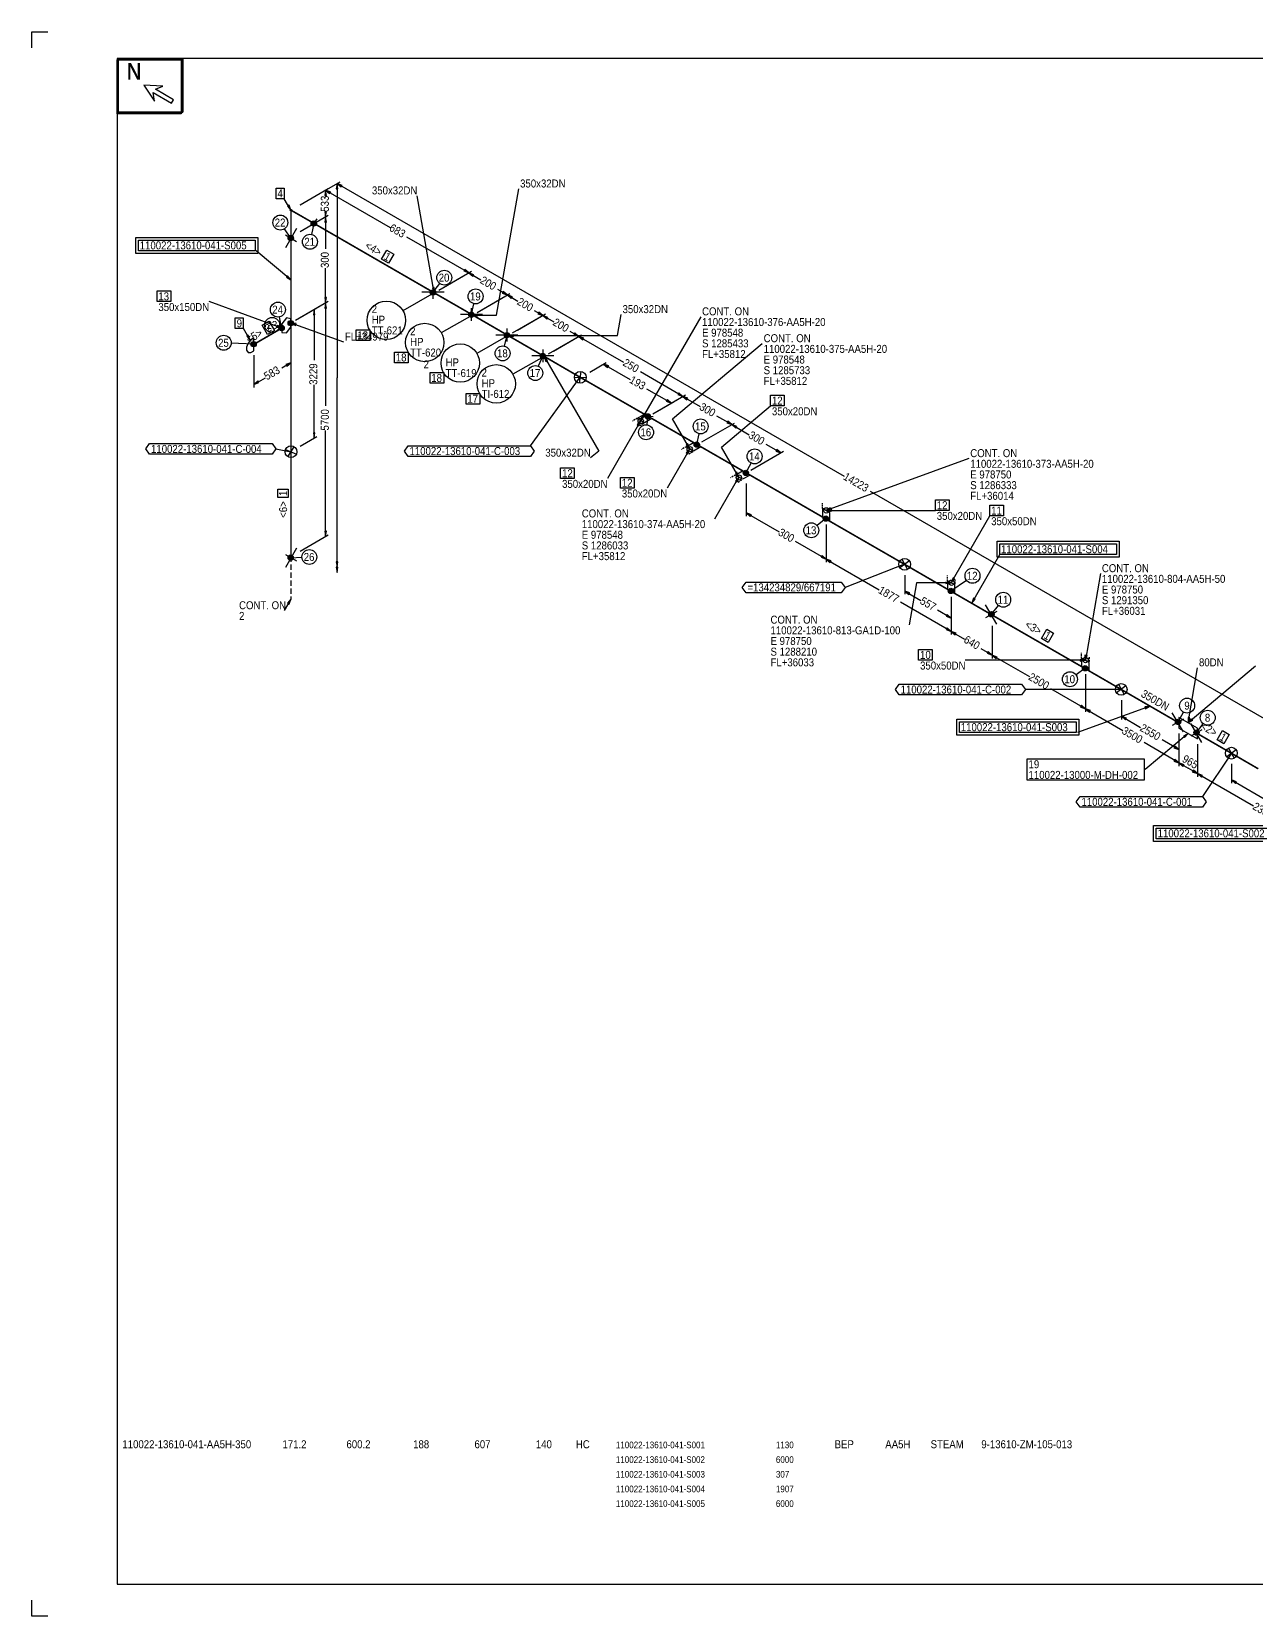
# Model space of a CAD drawing. Extents: x 0 to 841, y 0 to 594.
# Drawn here: x 0 to 459, y 0 to 594 of the extents above; entities that cross this region are included whole.
import ezdxf

# ---------------------------------------------------------------- set-up
doc = ezdxf.new("R2010")
doc.units = 0
doc.linetypes.add('GT100', pattern=[1, 0.666667, -0.333333])
doc.linetypes.add('GT110', pattern=[3, 2, -1])
doc.layers.add('PIPE_150', color=7, linetype='Continuous')
doc.styles.add('ARIAL', font='arial.ttf')

msp = doc.modelspace()

# ---------------------------------------------------------------- linework, layer by layer
at = {"color": 1}
msp.add_line((106.89, 523.85), (105.71, 522.1), dxfattribs=at)
at = {"color": 4}
for p, q in [((187, 438.8), (205.65, 464.45)), ((203.45, 464.35), (207.85, 464.55)), ((205.36, 462.27), (205.94, 466.63)), ((232.93, 449.6), (230.91, 449.8)), ((91.5, 437.6), (97.2, 436.55)), ((95.19, 437.44), (99.21, 435.66)), ((96.04, 434.68), (98.36, 438.42)), ((327.25, 394.35), (304.9, 385.7)), ((329.02, 395.66), (325.48, 393.04)), ((326.2, 396.28), (328.3, 392.42)), ((408.45, 347.45), (372.5, 347.4)), ((410.22, 348.76), (406.68, 346.14)), ((407.4, 349.38), (409.5, 345.52)), ((449.75, 323.55), (438.9, 307.3)), ((451.52, 324.86), (447.98, 322.24)), ((448.7, 325.48), (450.8, 321.62))]:
    msp.add_line(p, q, dxfattribs=at)
at = {"color": 7}
for radius in [0.3, 0.2, 0.1]:
    msp.add_circle((97.2, 527.09), radius, dxfattribs=at)
at = {"color": 2}
for centre, radius in [((105.71, 522.1), 0.85), ((105.71, 522.1), 0.7), ((97.09, 516.63), 0.85), ((97.09, 516.63), 0.7), ((97.09, 516.63), 0.55), ((97.09, 516.63), 0.4), ((97.09, 516.63), 0.25), ((105.71, 522.1), 0.55), ((105.71, 522.1), 0.4), ((105.71, 522.1), 0.25), ((150.43, 496.24), 0.85), ((150.43, 496.24), 0.7), ((150.43, 496.24), 0.55), ((150.43, 496.24), 0.4), ((150.43, 496.24), 0.25), ((164.83, 487.94), 0.85), ((164.83, 487.94), 0.7), ((164.83, 487.94), 0.55), ((164.83, 487.94), 0.4), ((164.83, 487.94), 0.25), ((93.71, 482.96), 0.85), ((93.71, 482.96), 0.7), ((93.71, 482.96), 0.55), ((93.71, 482.96), 0.4), ((93.71, 482.96), 0.25), ((97.11, 484.74), 0.85), ((97.11, 484.74), 0.7), ((97.11, 484.74), 0.55), ((97.11, 484.74), 0.4), ((97.11, 484.74), 0.25), ((83.21, 476.86), 0.85), ((83.21, 476.86), 0.7), ((83.21, 476.86), 0.55), ((83.21, 476.86), 0.4), ((83.21, 476.86), 0.25), ((178.13, 480.24), 0.85), ((178.13, 480.24), 0.7), ((178.13, 480.24), 0.55), ((178.13, 480.24), 0.4), ((178.13, 480.24), 0.25), ((191.63, 472.44), 0.85), ((191.63, 472.44), 0.7), ((191.63, 472.44), 0.55), ((191.63, 472.44), 0.4), ((191.63, 472.44), 0.25), ((230.91, 449.8), 0.85), ((230.91, 449.8), 0.7), ((230.91, 449.8), 0.55), ((230.91, 449.8), 0.4), ((230.91, 449.8), 0.25), ((249.31, 439.2), 0.85), ((249.31, 439.2), 0.7), ((249.31, 439.2), 0.55), ((249.31, 439.2), 0.4), ((249.31, 439.2), 0.25), ((267.71, 428.6), 0.85), ((267.71, 428.6), 0.7), ((267.71, 428.6), 0.55), ((267.71, 428.6), 0.4), ((267.71, 428.6), 0.25), ((297.71, 411.46), 0.85), ((297.71, 411.46), 0.7), ((297.71, 411.46), 0.55), ((297.71, 411.46), 0.4), ((297.71, 411.46), 0.25), ((97.09, 396.83), 0.85), ((97.09, 396.83), 0.7), ((97.09, 396.83), 0.55), ((97.09, 396.83), 0.4), ((97.09, 396.83), 0.25), ((344.61, 384.36), 0.85), ((344.61, 384.36), 0.7), ((344.61, 384.36), 0.55), ((344.61, 384.36), 0.4), ((344.61, 384.36), 0.25), ((359.76, 375.64), 0.85), ((359.76, 375.64), 0.7), ((359.76, 375.64), 0.55), ((359.76, 375.64), 0.4), ((359.76, 375.64), 0.25), ((394.91, 355.36), 0.85), ((394.91, 355.36), 0.7), ((394.91, 355.36), 0.55), ((394.91, 355.36), 0.4), ((394.91, 355.36), 0.25), ((429.76, 335.24), 0.85), ((429.76, 335.24), 0.7), ((429.76, 335.24), 0.55), ((429.76, 335.24), 0.4), ((429.76, 335.24), 0.25), ((436.66, 331.24), 0.85), ((436.66, 331.24), 0.7), ((436.66, 331.24), 0.55), ((436.66, 331.24), 0.4), ((436.66, 331.24), 0.25)]:
    msp.add_circle(centre, radius, dxfattribs=at)
at = {"color": 4}
for centre in [(205.65, 464.45), (97.2, 436.55), (327.25, 394.35), (408.45, 347.45), (449.75, 323.55)]:
    msp.add_circle(centre, 2.2, dxfattribs=at)
at = {"layer": 'AG', "color": 7}
for p, q in [((250.81, 487.17), (228.3, 448.2)), ((351.35, 434.02), (297.8, 414.5)), ((256.09, 411.42), (265.1, 427)), ((400.7, 390.9), (395, 358.4)), ((458.76, 356.14), (433.5, 334.9))]:
    msp.add_line(p, q, dxfattribs=at)
at = {"layer": 'AG', "color": 4}
for p, q in [((228.3, 448.2), (228.95, 450.09)), ((228.3, 448.2), (229.61, 449.71)), ((228.95, 450.09), (229.61, 449.71)), ((265.1, 427), (263.79, 425.49)), ((264.45, 425.11), (263.79, 425.49)), ((265.1, 427), (264.45, 425.11)), ((297.8, 414.5), (299.51, 415.53)), ((297.8, 414.5), (299.78, 414.81)), ((299.51, 415.53), (299.78, 414.81)), ((395, 358.4), (394.96, 360.4)), ((394.96, 360.4), (395.72, 360.27)), ((395, 358.4), (395.72, 360.27)), ((433.5, 334.9), (434.76, 336.46)), ((433.5, 334.9), (435.25, 335.87)), ((434.76, 336.46), (435.25, 335.87))]:
    msp.add_line(p, q, dxfattribs=at)
at = {"layer": 'ARROW', "color": 7}
for p, q in [((114.2, 535.1), (114.8, 535.1)), ((116, 535.8), (116.4, 536.4)), ((96.5, 529), (95.9, 528.6)), ((109.9, 532.6), (110.5, 532.6)), ((111.7, 533.3), (112.1, 533.9)), ((110.5, 526.6), (109.9, 526.6)), ((109.9, 522.6), (110.5, 522.6)), ((95.9, 502.5), (95.5, 502)), ((162.4, 504.9), (162, 504.3)), ((165.4, 502.3), (165.8, 502.9)), ((110.5, 494.4), (109.9, 494.4)), ((150.9, 498.1), (150.2, 498)), ((176.8, 496.6), (176.4, 496)), ((179.8, 494), (180.2, 494.6)), ((105.6, 487.9), (106.2, 487.9)), ((109.9, 490.4), (110.5, 490.4)), ((167.3, 487.5), (167.3, 488.1)), ((190.1, 488.9), (189.7, 488.3)), ((92.1, 483.9), (91.8, 483.2)), ((98.9, 483.9), (99.2, 484.6)), ((193.1, 486.3), (193.5, 486.9)), ((81.2, 480.3), (80.6, 479.9)), ((180.6, 479.8), (180.6, 480.4)), ((203.6, 481.1), (203.2, 480.5)), ((206.6, 478.5), (207, 479.1)), ((192.8, 470.4), (193.4, 470.8)), ((95.3, 469.2), (95.7, 468.6)), ((215.9, 468.1), (216.3, 468.7)), ((85.2, 462.5), (84.8, 463.1)), ((242.6, 458.6), (242.2, 458)), ((238.3, 456.1), (237.9, 455.5)), ((245.6, 456), (246, 456.6)), ((227, 446.7), (227.6, 446.3)), ((261, 448), (260.6, 447.4)), ((264, 445.4), (264.4, 446)), ((106.2, 443.6), (105.6, 443.6)), ((246, 439.5), (245.4, 439.1)), ((245.4, 436.1), (246, 435.7)), ((279.4, 437.4), (279, 436.8)), ((264.4, 428.9), (263.8, 428.5)), ((269.4, 412.3), (269.8, 412.9)), ((299.8, 414.2), (299.8, 414.8)), ((110.5, 406.8), (109.9, 406.8)), ((114.8, 395.3), (114.2, 395.3)), ((114.8, 393.3), (114.2, 393.3)), ((296.3, 397.6), (295.9, 397)), ((299.3, 395), (299.7, 395.6)), ((342.7, 387.7), (342.7, 387.1)), ((346, 388.9), (345.4, 389.3)), ((328.8, 383), (329.2, 383.6)), ((353.7, 381.3), (353.1, 381.7)), ((95.9, 379.8), (96.5, 379.4)), ((343.2, 375.5), (342.8, 374.9)), ((343.2, 370.5), (342.8, 369.9)), ((346.2, 367.9), (346.6, 368.5)), ((358.6, 361.6), (358.2, 361)), ((361.6, 359), (362, 359.6)), ((393, 358.7), (393, 358.1)), ((393.5, 341.5), (393.1, 340.9)), ((396.5, 338.9), (396.9, 339.5)), ((417.3, 340.9), (417.6, 340.2)), ((410, 336.1), (410.4, 336.7)), ((434.2, 336.8), (433.5, 336.9)), ((431.8, 329.9), (432.2, 329.4)), ((428.6, 326.2), (428.2, 325.6)), ((428.6, 321.2), (428.2, 320.6)), ((431.6, 318.6), (432, 319.2)), ((435.5, 317.2), (435.1, 316.6)), ((438.5, 314.6), (438.9, 315.2)), ((451.3, 312.2), (451.7, 312.8))]:
    msp.add_line(p, q, dxfattribs=at)
at = {"layer": 'CAP', "color": 2, "flags": 128}
msp.add_lwpolyline([(83.3, 476.8), (83.3, 479.2), (82.1, 478.5), (81.1, 477.3), (80.5, 475.8), (80.5, 474.6), (81.1, 473.7), (82.1, 473.7), (83.3, 474.4), (83.3, 476.8)], dxfattribs=at)
at = {"layer": 'ELBO', "color": 5, "const_width": 0.6}
for points in [[(105.9, 522.1), (97.2, 527.09)], [(97.2, 527.09), (97.2, 517.1)]]:
    msp.add_lwpolyline(points, dxfattribs=at)
at = {"layer": 'FW', "color": 1}
for centre in [(105.71, 522.1), (150.43, 496.24), (164.83, 487.94), (178.13, 480.24), (191.63, 472.44), (97.09, 396.83), (359.76, 375.64), (429.76, 335.24), (436.66, 331.24)]:
    msp.add_circle(centre, 1, dxfattribs=at)
at = {"layer": 'GT_1', "flags": 128}
for points in [[(0, 588), (0, 594), (6, 594)], [(56, 583.2), (56, 563.2), (32, 563.2), (32, 583.4), (56.2, 583.4), (56.2, 563.4), (32.2, 563.4), (32.2, 583.6), (56.4, 583.6), (56.4, 563.6), (32.4, 563.6), (32.4, 583.8), (56.6, 583.8), (56.6, 563.8), (32.6, 563.8), (32.6, 584)], [(110.5, 532.6), (110.2, 534.6), (109.9, 532.6)], [(112.1, 533.9), (110.2, 534.6), (111.7, 533.3)], [(114.8, 535.1), (114.5, 537.1), (114.2, 535.1)], [(116.4, 536.4), (114.5, 537.1), (116, 535.8)], [(95.9, 528.6), (97.2, 527.1), (96.5, 529)], [(109.9, 526.6), (110.2, 524.6), (110.5, 526.6)], [(110.5, 522.6), (110.2, 524.6), (109.9, 522.6)], [(95.5, 502), (97.2, 501), (95.9, 502.5)], [(162, 504.3), (163.9, 503.6), (162.4, 504.9)], [(165.8, 502.9), (163.9, 503.6), (165.4, 502.3)], [(109.9, 494.4), (110.2, 492.4), (110.5, 494.4)], [(150.2, 498), (150.9, 496.1), (150.9, 498.1)], [(176.4, 496), (178.3, 495.3), (176.8, 496.6)], [(106.2, 487.9), (105.9, 489.9), (105.6, 487.9)], [(110.5, 490.4), (110.2, 492.4), (109.9, 490.4)], [(167.3, 488.1), (165.3, 487.8), (167.3, 487.5)], [(189.7, 488.3), (191.6, 487.6), (190.1, 488.9)], [(193.5, 486.9), (191.6, 487.6), (193.1, 486.3)], [(91.8, 483.2), (93.8, 482.9), (92.1, 483.9)], [(99.2, 484.6), (97.2, 484.9), (98.9, 483.9)], [(80.6, 479.9), (81.9, 478.4), (81.2, 480.3)], [(180.6, 480.4), (178.6, 480.1), (180.6, 479.8)], [(203.2, 480.5), (205.1, 479.8), (203.6, 481.1)], [(207, 479.1), (205.1, 479.8), (206.6, 478.5)], [(95.7, 468.6), (97.2, 469.9), (95.3, 469.2)], [(193.4, 470.8), (192.1, 472.3), (192.8, 470.4)], [(216.3, 468.7), (214.4, 469.4), (215.9, 468.1)], [(84.8, 463.1), (83.3, 461.8), (85.2, 462.5)], [(242.2, 458), (244.1, 457.3), (242.6, 458.6)], [(237.9, 455.5), (239.8, 454.8), (238.3, 456.1)], [(246, 456.6), (244.1, 457.3), (245.6, 456)], [(227.6, 446.3), (228.3, 448.2), (227, 446.7)], [(260.6, 447.4), (262.5, 446.7), (261, 448)], [(264.4, 446), (262.5, 446.7), (264, 445.4)], [(105.6, 443.6), (105.9, 441.6), (106.2, 443.6)], [(245.4, 439.1), (246.7, 437.6), (246, 439.5)], [(246, 435.7), (246.7, 437.6), (245.4, 436.1)], [(279, 436.8), (280.9, 436.1), (279.4, 437.4)], [(263.8, 428.5), (265.1, 427), (264.4, 428.9)], [(269.8, 412.9), (267.9, 413.6), (269.4, 412.3)], [(299.5, 415.5), (297.8, 414.5), (299.8, 414.8)], [(109.9, 406.8), (110.2, 404.8), (110.5, 406.8)], [(114.2, 395.3), (114.5, 393.3), (114.8, 395.3)], [(114.2, 393.3), (114.5, 391.3), (114.8, 393.3)], [(295.9, 397), (297.8, 396.3), (296.3, 397.6)], [(299.7, 395.6), (297.8, 396.3), (299.3, 395)], [(342.7, 387.1), (344.7, 387.4), (342.7, 387.7)], [(345.4, 389.3), (344.7, 387.4), (346, 388.9)], [(96.5, 379.4), (97.2, 381.3), (95.9, 379.8)], [(329.2, 383.6), (327.3, 384.3), (328.8, 383)], [(353.1, 381.7), (352.4, 379.8), (353.7, 381.3)], [(342.8, 374.9), (344.7, 374.2), (343.2, 375.5)], [(342.8, 369.9), (344.7, 369.2), (343.2, 370.5)], [(346.6, 368.5), (344.7, 369.2), (346.2, 367.9)], [(358.2, 361), (360.1, 360.3), (358.6, 361.6)], [(362, 359.6), (360.1, 360.3), (361.6, 359)], [(393, 358.1), (395, 358.4), (393, 358.7)], [(393.1, 340.9), (395, 340.2), (393.5, 341.5)], [(396.9, 339.5), (395, 340.2), (396.5, 338.9)], [(417.6, 340.2), (419.3, 341.2), (417.3, 340.9)], [(410.4, 336.7), (408.5, 337.4), (410, 336.1)], [(433.5, 336.9), (433.5, 334.9), (434.2, 336.8)], [(432.2, 329.4), (433.5, 330.9), (431.8, 329.9)], [(428.2, 325.6), (430.1, 324.9), (428.6, 326.2)], [(451.7, 312.8), (449.8, 313.5), (451.3, 312.2)], [(6, 0), (0, 0), (0, 6)]]:
    msp.add_lwpolyline(points, dxfattribs=at)
at = {"layer": 'GT_1', "color": 7, "flags": 128}
for points in [[(165.3, 487.8), (174.3, 487.8), (182.6, 535.1)], [(180.2, 494.6), (178.3, 495.3), (179.8, 494)], [(178.6, 480.1), (219.6, 480.1), (221, 488)], [(246.7, 437.6), (240.2, 448.9), (273.9, 477.1)], [(192.1, 472.3), (212.6, 436.8), (209.5, 434.2)], [(265.1, 427), (258.6, 438.3), (277, 453.7)], [(344.7, 387.4), (331.7, 387.4), (328.9, 371.6)], [(428.2, 320.6), (430.1, 319.9), (428.6, 321.2)], [(432, 319.2), (430.1, 319.9), (431.6, 318.6)], [(435.1, 316.6), (437, 315.9), (435.5, 317.2)], [(438.9, 315.2), (437, 315.9), (438.5, 314.6)]]:
    msp.add_lwpolyline(points, dxfattribs=at)
at = {"layer": 'IG', "color": 7, "flags": 128}
for points in [[(150.9, 496.1), (139.15, 489.39)], [(165.3, 487.8), (153.55, 481.09)], [(178.6, 480.1), (166.85, 473.39)], [(192.1, 472.3), (180.35, 465.59)]]:
    msp.add_lwpolyline(points, dxfattribs=at)
at = {"layer": 'INSTBOX', "color": 7, "flags": 128}
for points in [[(121.65, 482.19), (126.75, 482.19), (126.75, 478.19), (121.65, 478.19), (121.65, 482.19)], [(136.05, 473.89), (141.15, 473.89), (141.15, 469.89), (136.05, 469.89), (136.05, 473.89)], [(149.35, 466.19), (154.45, 466.19), (154.45, 462.19), (149.35, 462.19), (149.35, 466.19)], [(162.85, 458.39), (167.95, 458.39), (167.95, 454.39), (162.85, 454.39), (162.85, 458.39)]]:
    msp.add_lwpolyline(points, dxfattribs=at)
at = {"layer": 'INSTNO', "color": 2}
for centre in [(132.95, 485.79), (147.35, 477.49), (160.65, 469.79), (174.15, 461.99)]:
    msp.add_circle(centre, 7.2, dxfattribs=at)
at = {"layer": 'itemno', "color": 7, "flags": 128}
for points in [[(91.6, 535.4), (94.6, 535.4), (94.6, 531.4), (91.6, 531.4), (91.6, 535.4)], [(133.1, 512.1), (135.7, 510.6), (133.7, 507.2), (131.1, 508.7), (133.1, 512.1)], [(76.3, 486.7), (79.3, 486.7), (79.3, 482.7), (76.3, 482.7), (76.3, 486.7)], [(92.3, 419.4), (92.3, 422.5), (96.2, 422.5), (96.2, 419.4), (92.3, 419.4)]]:
    msp.add_lwpolyline(points, dxfattribs=at)
at = {"layer": 'ITNO', "color": 7, "flags": 128}
for points in [[(86.37, 483.95), (88.96, 485.46), (90.97, 482), (88.38, 480.49), (86.37, 483.95)], [(380.52, 370.05), (383.12, 368.55), (381.12, 365.09), (378.52, 366.59), (380.52, 370.05)], [(446.38, 332), (448.97, 330.5), (446.97, 327.03), (444.38, 328.53), (446.38, 332)]]:
    msp.add_lwpolyline(points, dxfattribs=at)
at = {"layer": 'OLET', "color": 2, "flags": 128}
for points in [[(231.1, 449.8), (232.5, 449), (229.7, 447.4), (226.9, 449), (229.7, 450.6), (231.1, 449.8)], [(249.5, 439.2), (250.9, 438.4), (248.1, 436.8), (245.3, 438.4), (248.1, 440), (249.5, 439.2)], [(267.9, 428.6), (269.3, 427.8), (266.5, 426.2), (263.7, 427.8), (266.5, 429.4), (267.9, 428.6)], [(297.8, 411.3), (299.2, 410.5), (299.2, 413.7), (296.4, 415.3), (296.4, 412.1), (297.8, 411.3)], [(344.7, 384.2), (346.1, 383.4), (346.1, 386.6), (343.3, 388.2), (343.3, 385), (344.7, 384.2)], [(395, 355.2), (396.4, 354.4), (396.4, 357.6), (393.6, 359.2), (393.6, 356), (395, 355.2)]]:
    msp.add_lwpolyline(points, dxfattribs=at)
at = {"layer": 'PIPE', "color": 5, "const_width": 0.6}
for points in [[(97.2, 517.1), (97.2, 484.9)], [(150.9, 496.1), (105.9, 522.1)], [(165.3, 487.8), (150.9, 496.1)], [(178.6, 480.1), (165.3, 487.8)], [(97.2, 484.9), (97.2, 436.6)], [(192.1, 472.3), (178.6, 480.1)], [(205.7, 464.4), (192.1, 472.3)], [(231.1, 449.8), (205.7, 464.4)], [(249.5, 439.2), (231.1, 449.8)], [(97.2, 436.6), (97.2, 397.3)], [(267.9, 428.6), (249.5, 439.2)], [(297.8, 411.3), (267.9, 428.6)], [(327.3, 394.3), (297.8, 411.3)], [(344.7, 384.2), (327.3, 394.3)], [(360.1, 375.3), (344.7, 384.2)], [(395, 355.2), (360.1, 375.3)], [(408.5, 347.4), (395, 355.2)], [(430.1, 334.9), (408.5, 347.4)], [(449.8, 323.5), (437, 330.9)], [(459.8, 317.7), (449.8, 323.5)]]:
    msp.add_lwpolyline(points, dxfattribs=at)
at = {"layer": 'PIPE_150', "color": 5, "const_width": 0.6}
msp.add_lwpolyline([(93.8, 482.9), (83.3, 476.8)], dxfattribs=at)
at = {"layer": 'PL2', "color": 7, "flags": 128}
for points in [[(100.7, 529.1), (115.6, 537.7)], [(100.7, 529.1), (115.6, 537.7)], [(100.7, 529.1), (111.2, 535.2)], [(100.7, 529.1), (111.2, 535.2)], [(110.2, 534.6), (134.4, 520.6)], [(110.2, 534.6), (110.2, 533.7)], [(114.5, 537.1), (304.6, 427.4)], [(114.5, 537.1), (114.5, 464.2)], [(97.2, 527.1), (94.7, 531.4)], [(150.9, 496.1), (144.5, 532.5)], [(100.7, 519.1), (111.2, 525.2)], [(100.7, 519.1), (111.2, 525.2)], [(110.2, 524.6), (110.2, 526.5)], [(110.2, 524.6), (110.2, 512.6)], [(99.3, 520.2), (95.1, 513)], [(95.1, 517.8), (99.3, 515.4)], [(163.9, 503.6), (140.6, 517)], [(97.2, 501), (84.2, 511.9)], [(110.2, 492.4), (110.2, 505.4)], [(152.6, 497.1), (164.9, 504.2)], [(154.4, 498.1), (164.9, 504.2)], [(163.9, 503.6), (168.4, 501)], [(154.6, 496.3), (146.3, 496.3)], [(150.5, 493.9), (150.5, 498.7)], [(167, 488.8), (179.3, 495.9)], [(168.8, 489.8), (179.3, 495.9)], [(178.3, 495.3), (174.7, 497.4)], [(178.3, 495.3), (182.3, 493)], [(93.8, 482.9), (66.5, 492.8)], [(98.9, 485.9), (111.2, 493)], [(98.9, 485.9), (106.9, 490.5)], [(100.7, 486.9), (111.2, 493)], [(105.9, 489.9), (105.9, 470.9)], [(110.2, 492.4), (110.2, 453.7)], [(169, 488), (160.7, 488)], [(164.9, 485.6), (164.9, 490.4)], [(180.3, 481.1), (192.6, 488.2)], [(182.1, 482.1), (192.6, 488.2)], [(191.6, 487.6), (188.5, 489.4)], [(191.6, 487.6), (195.7, 485.2)], [(81.9, 478.4), (79.4, 482.7)], [(97.2, 484.9), (116.9, 477.7)], [(178.2, 477.9), (178.2, 482.7)], [(205.1, 479.8), (201.9, 481.6)], [(97.2, 480.9), (97.2, 468.7)], [(182.3, 480.3), (174, 480.3)], [(193.8, 473.3), (206.1, 480.4)], [(195.6, 474.3), (206.1, 480.4)], [(205.1, 479.8), (221.9, 470.1)], [(83.3, 472.8), (83.3, 460.6)], [(97.2, 469.9), (93.8, 467.9)], [(195.8, 472.5), (187.5, 472.5)], [(191.7, 470.1), (191.7, 474.9)], [(209.2, 466.4), (215.4, 470)], [(214.4, 469.4), (224.4, 463.6)], [(83.3, 461.8), (87.6, 464.3)], [(114.5, 393.3), (114.5, 464.2)], [(244.1, 457.3), (228.2, 466.5)], [(105.9, 441.6), (105.9, 461.6)], [(239.8, 454.8), (230.6, 460)], [(232.8, 450.8), (245.1, 457.9)], [(234.6, 451.8), (245.1, 457.9)], [(232.8, 450.8), (240.8, 455.4)], [(244.1, 457.3), (250.6, 453.5)], [(228.3, 448.2), (215.8, 426.5)], [(251.2, 440.2), (263.5, 447.3)], [(253, 441.2), (263.5, 447.3)], [(262.5, 446.7), (256.9, 449.9)], [(262.5, 446.7), (269, 442.9)], [(100.7, 438.6), (106.9, 442.2)], [(110.2, 404.8), (110.2, 444.5)], [(246.7, 437.6), (238.2, 422.9)], [(269.6, 429.6), (281.9, 436.7)], [(280.9, 436.1), (275.3, 439.3)], [(267.9, 424.6), (267.9, 412.4)], [(503.5, 312.5), (314.4, 421.7)], [(267.9, 413.6), (280.2, 406.5)], [(297.8, 414.5), (338.8, 414.5)], [(344.7, 387.4), (359.2, 412.5)], [(100.7, 399.3), (111.2, 405.4)], [(297.8, 409.3), (297.8, 395.1)], [(297.8, 407.3), (297.8, 395.1)], [(99.3, 400.4), (95.1, 393.2)], [(95.1, 398), (99.3, 395.6)], [(297.8, 396.3), (286.4, 402.9)], [(352.4, 379.8), (362.9, 398)], [(297.8, 396.3), (317.7, 384.8)], [(327.3, 390.3), (327.3, 383.1)], [(97.2, 381.3), (94.7, 377)], [(344.7, 369.2), (325.7, 380.2)], [(327.3, 384.3), (333.3, 380.8)], [(344.7, 382.2), (344.7, 373)], [(344.7, 382.2), (344.7, 368)], [(344.7, 380.2), (344.7, 368)], [(344.7, 374.2), (339.6, 377.2)], [(361.8, 371.9), (357.6, 379.1)], [(361.8, 376.7), (357.6, 374.3)], [(344.7, 369.2), (349.7, 366.3)], [(360.1, 371.3), (360.1, 359.1)], [(360.1, 371.3), (360.1, 359.1)], [(360.1, 360.3), (356, 362.7)], [(395, 358.4), (350, 358.4)], [(360.1, 360.3), (374, 352.3)], [(395, 353.2), (395, 339)], [(395, 351.2), (395, 339)], [(433.5, 334.9), (437.1, 355.6)], [(395, 340.2), (382, 347.7)], [(419.3, 341.2), (392, 331.3)], [(395, 340.2), (409, 332.1)], [(408.5, 343.4), (408.5, 336.2)], [(431.8, 331.5), (427.6, 338.7)], [(408.5, 337.4), (415.7, 333.2)], [(431.8, 336.3), (427.6, 333.9)], [(438.7, 327.5), (434.5, 334.7)], [(430.1, 319.9), (417, 327.5)], [(433.5, 330.9), (417.4, 317.4)], [(430.1, 324.9), (423.8, 328.6)], [(430.1, 330.9), (430.1, 318.7)], [(430.1, 330.9), (430.1, 323.7)], [(430.1, 330.9), (430.1, 318.7)], [(438.7, 332.3), (434.5, 329.9)], [(437, 326.9), (437, 314.7)], [(437, 326.9), (437, 314.7)], [(430.1, 319.9), (433.6, 317.9)], [(437, 315.9), (433.6, 317.9)], [(437, 315.9), (458, 303.8)], [(449.8, 319.5), (449.8, 312.3)], [(449.8, 313.5), (464.4, 305.1)]]:
    msp.add_lwpolyline(points, dxfattribs=at)
at = {"layer": 'PL2', "color": 7, "linetype": 'GT110', "flags": 128}
msp.add_lwpolyline([(97.2, 397.3), (97.2, 381.3)], dxfattribs=at)
at = {"layer": 'PL4', "color": 7, "linetype": 'GT100', "flags": 128}
for points in [[(228, 446.4), (229.7, 447.4), (226.9, 449), (225.2, 448)], [(246.4, 435.8), (248.1, 436.8), (245.3, 438.4), (243.6, 437.4)], [(264.8, 425.2), (266.5, 426.2), (263.7, 427.8), (262, 426.8)], [(299.2, 415.7), (299.2, 413.7), (296.4, 415.3), (296.4, 417.3)], [(346.1, 388.6), (346.1, 386.6), (343.3, 388.2), (343.3, 390.2)], [(396.4, 359.6), (396.4, 357.6), (393.6, 359.2), (393.6, 361.2)]]:
    msp.add_lwpolyline(points, dxfattribs=at)
at = {"layer": 'PL5', "color": 7, "flags": 128}
for points in [[(47, 496.8), (52.1, 496.8), (52.1, 492.8), (47, 492.8), (47, 496.8)], [(277, 457.7), (282.1, 457.7), (282.1, 453.7), (277, 453.7), (277, 457.7)], [(198.3, 430.5), (203.4, 430.5), (203.4, 426.5), (198.3, 426.5), (198.3, 430.5)], [(220.7, 426.9), (225.8, 426.9), (225.8, 422.9), (220.7, 422.9), (220.7, 426.9)], [(338.8, 418.5), (343.9, 418.5), (343.9, 414.5), (338.8, 414.5), (338.8, 418.5)], [(359.2, 416.5), (364.3, 416.5), (364.3, 412.5), (359.2, 412.5), (359.2, 416.5)], [(332.5, 362.4), (337.6, 362.4), (337.6, 358.4), (332.5, 358.4), (332.5, 362.4)]]:
    msp.add_lwpolyline(points, dxfattribs=at)
at = {"layer": 'PL8', "color": 7, "flags": 128}
msp.add_lwpolyline([(42, 574), (46, 568), (45.6, 571.2), (52.4, 567.2), (53.2, 568.4), (46.4, 572.4), (49.2, 573.6), (42, 574)], dxfattribs=at)
at = {"layer": 'spoolno', "color": 7, "flags": 128}
for points in [[(39, 516.9), (84.8, 516.9), (84.8, 510.9), (39, 510.9), (39, 516.9)], [(40, 515.9), (83.8, 515.9), (83.8, 511.9), (40, 511.9), (40, 515.9)], [(361.9, 403), (407.7, 403), (407.7, 397), (361.9, 397), (361.9, 403)], [(362.9, 402), (406.7, 402), (406.7, 398), (362.9, 398), (362.9, 402)], [(346.8, 336.3), (392.6, 336.3), (392.6, 330.3), (346.8, 330.3), (346.8, 336.3)], [(347.8, 335.3), (391.6, 335.3), (391.6, 331.3), (347.8, 331.3), (347.8, 335.3)], [(373.2, 321.4), (417, 321.4), (417, 313.4), (373.2, 313.4), (373.2, 321.4)], [(420.6, 296.5), (466.4, 296.5), (466.4, 290.5), (420.6, 290.5), (420.6, 296.5)], [(421.6, 295.5), (465.4, 295.5), (465.4, 291.5), (421.6, 291.5), (421.6, 295.5)]]:
    msp.add_lwpolyline(points, dxfattribs=at)
at = {"layer": 'SUPP', "color": 4, "flags": 128}
for points in [[(32, 12), (830, 12), (830, 12), (616.7, 12), (616.7, 584), (32, 584), (32, 12)], [(42.8, 437.6), (44.2, 439.6), (90.1, 439.6), (91.5, 437.6), (90.1, 435.6), (44.2, 435.6), (42.8, 437.6)], [(139.7, 436.8), (141.1, 438.8), (187, 438.8), (188.4, 436.8), (187, 434.8), (141.1, 434.8), (139.7, 436.8)], [(266.4, 385.7), (267.8, 387.7), (303.5, 387.7), (304.9, 385.7), (303.5, 383.7), (267.8, 383.7), (266.4, 385.7)], [(323.8, 347.4), (325.2, 349.4), (371.1, 349.4), (372.5, 347.4), (371.1, 345.4), (325.2, 345.4), (323.8, 347.4)], [(391.6, 305.3), (393, 307.3), (438.9, 307.3), (440.3, 305.3), (438.9, 303.3), (393, 303.3), (391.6, 305.3)]]:
    msp.add_lwpolyline(points, dxfattribs=at)
at = {"layer": 'SW', "color": 1}
for centre in [(97.09, 516.63), (93.71, 482.96), (97.11, 484.74), (83.21, 476.86), (228.3, 448.1), (249.31, 439.2), (267.71, 428.6), (297.71, 411.46), (344.79, 387.46), (394.91, 355.36)]:
    msp.add_circle(centre, 1, dxfattribs=at)
at = {"layer": 'SW', "color": 2}
for centre in [(230.91, 449.8), (246.7, 437.5), (265.1, 426.9), (297.89, 414.56), (344.61, 384.36), (395.09, 358.46)]:
    msp.add_circle(centre, 1, dxfattribs=at)
at = {"layer": 'VALV', "color": 2, "flags": 128}
msp.add_lwpolyline([(437, 330.9), (437, 332.9), (430.1, 336.9), (430.1, 332.9), (437, 328.9), (437, 330.9)], dxfattribs=at)
at = {"layer": 'WDC', "color": 7}
for centre in [(93.21, 522.46), (104.32, 515.24), (154.68, 501.8), (166.41, 494.76), (92.29, 489.81), (90.15, 484.06), (71.99, 477.38), (176.55, 473.42), (188.78, 466.05), (230.32, 443.83), (250.79, 446.04), (271, 434.78), (292.24, 407.1), (104.08, 397.09), (352.69, 390.04), (364.2, 381.06), (389.22, 351.28), (433.15, 341.37), (440.86, 336.84)]:
    msp.add_circle(centre, 2.8, dxfattribs=at)
at = {"layer": 'WG', "color": 7}
for p, q in [((97.09, 516.63), (94.76, 520.13)), ((105.71, 522.1), (104.88, 517.98)), ((150.43, 496.24), (152.98, 499.58)), ((164.83, 487.94), (165.78, 492.03)), ((93.71, 482.96), (92.86, 487.07)), ((83.21, 476.86), (74.79, 477.25)), ((178.13, 480.24), (177.18, 476.15)), ((191.63, 472.44), (189.92, 468.61)), ((230.91, 449.8), (230.6, 446.62)), ((249.31, 439.2), (250.2, 443.31)), ((267.71, 428.6), (269.68, 432.31)), ((297.71, 411.46), (294.43, 408.84)), ((97.09, 396.83), (101.28, 396.99)), ((344.61, 384.36), (350.4, 388.43)), ((359.76, 375.64), (362.42, 378.89)), ((394.91, 355.36), (391.5, 352.91)), ((429.76, 335.24), (431.79, 338.92)), ((436.66, 331.24), (439.18, 334.6))]:
    msp.add_line(p, q, dxfattribs=at)
at = {"layer": 'WOLET', "color": 2, "flags": 128}
msp.add_lwpolyline([(97.2, 484.9), (97.2, 486.4), (95.5, 486.7), (93.8, 484.5), (93.8, 481.3), (95.5, 481.1), (97.2, 483.2), (97.2, 484.9)], dxfattribs=at)

# ---------------------------------------------------------------- texts
at = {"layer": 'ELEV', "color": 2, "style": 'ARIAL', "width": 0.86}
for s, p in [('FL+34979', (117.4, 478.2)), ('FL+35812', (251.31, 471.67)), ('FL+35812', (274.4, 461.6)), ('FL+36014', (351.85, 418.52)), ('FL+35812', (206.22, 395.92)), ('FL+36031', (401.2, 375.4)), ('FL+36033', (276.97, 356.1))]:
    msp.add_text(s, height=3, dxfattribs=at).set_placement(p)
at = {"layer": 'ESL', "color": 2, "style": 'ARIAL', "width": 0.86}
for s, p in [('1130', (279, 63)), ('6000', (279, 57.5)), ('307', (279, 52)), ('1907', (279, 46.5)), ('6000', (279, 41))]:
    msp.add_text(s, height=2.5, dxfattribs=at).set_placement(p)
at = {"layer": 'ESN', "color": 2, "style": 'ARIAL', "width": 0.86}
for s, p in [('110022-13610-041-S001', (219, 63)), ('110022-13610-041-S002', (219, 57.5)), ('110022-13610-041-S003', (219, 52)), ('110022-13610-041-S004', (219, 46.5)), ('110022-13610-041-S005', (219, 41))]:
    msp.add_text(s, height=2.5, dxfattribs=at).set_placement(p)
at = {"layer": 'FLAN', "color": 2, "style": 'ARIAL', "width": 0.86}
msp.add_text('110022-13610-813-GA1D-100', height=3, dxfattribs=at).set_placement((276.97, 368.1))
at = {"layer": 'GT_1', "color": 2, "style": 'ARIAL', "width": 0.86}
for s, height, p in [('N', 6.25, (35.6, 576)), ('N', 6.25, (35.8, 576)), ('4', 3, (92.14, 531.9)), ('350x32DN', 3, (127.54, 533)), ('350x32DN', 3, (183.1, 535.6)), ('110022-13610-041-S005', 3, (40.5, 512.4)), ('13', 3, (47.49, 493.3)), ('350x150DN', 3, (47.49, 489.3)), ('350x32DN', 3, (221.5, 488.5)), ('CONT. ON', 3, (251.31, 487.67)), ('9', 3, (76.84, 483.2)), ('110022-13610-376-AA5H-20', 3, (251.31, 483.67)), ('E 978548', 3, (251.31, 479.67)), ('S 1285433', 3, (251.31, 475.67)), ('CONT. ON', 3, (274.4, 477.6)), ('110022-13610-375-AA5H-20', 3, (274.4, 473.6)), ('E 978548', 3, (274.4, 469.6)), ('S 1285733', 3, (274.4, 465.6)), ('350x20DN', 3, (277.5, 450.2)), ('12', 3, (277.5, 454.2)), ('110022-13610-041-C-004', 3, (44.74, 436.1)), ('110022-13610-041-C-003', 3, (141.64, 435.3)), ('350x32DN', 3, (192.54, 434.7)), ('CONT. ON', 3, (351.85, 434.52)), ('12', 3, (198.84, 427)), ('110022-13610-373-AA5H-20', 3, (351.85, 430.52)), ('E 978750', 3, (351.85, 426.52)), ('350x20DN', 3, (198.84, 423)), ('350x20DN', 3, (221.24, 419.4)), ('12', 3, (221.24, 423.4)), ('S 1286333', 3, (351.85, 422.52)), ('12', 3, (339.3, 415)), ('11', 3, (359.7, 413)), ('CONT. ON', 3, (206.22, 411.92)), ('110022-13610-374-AA5H-20', 3, (206.22, 407.92)), ('350x20DN', 3, (339.3, 411)), ('350x50DN', 3, (359.7, 409)), ('E 978548', 3, (206.22, 403.92)), ('S 1286033', 3, (206.22, 399.92)), ('110022-13610-041-S004', 3, (363.4, 398.5)), ('CONT. ON', 3, (401.2, 391.4)), ('=134234829/667191', 3, (268.33, 384.2)), ('110022-13610-804-AA5H-50', 3, (401.2, 387.4)), ('E 978750', 3, (401.2, 383.4)), ('CONT. ON', 3, (77.74, 377.5)), ('S 1291350', 3, (401.2, 379.4)), ('2', 3, (77.74, 373.5)), ('CONT. ON', 3, (276.97, 372.1)), ('S 1288210', 3, (276.97, 360.1)), ('E 978750', 3, (276.97, 364.1)), ('350x50DN', 3, (333.04, 354.9)), ('10', 3, (333.04, 358.9)), ('80DN', 3, (437.6, 356.1)), ('110022-13610-041-C-002', 3, (325.74, 345.9)), ('110022-13610-041-S003', 3, (348.3, 331.8)), ('19', 3, (373.7, 317.9)), ('110022-13000-M-DH-002', 3, (373.7, 313.9)), ('110022-13610-041-C-001', 3, (393.54, 303.8)), ('110022-13610-041-S002', 3, (422.1, 292)), ('110022-13610-041-AA5H-350', 3, (34, 63)), ('171.2', 3, (94, 63)), ('600.2', 3, (118, 63)), ('188', 3, (143, 63)), ('607', 3, (166, 63)), ('140', 3, (189, 63)), ('HC', 3, (204, 63)), ('BEP', 3, (301, 63)), ('AA5H', 3, (320, 63)), ('STEAM', 3, (337, 63)), ('9-13610-ZM-105-013', 3, (356, 63))]:
    msp.add_text(s, height=height, dxfattribs=at).set_placement(p)
for s, rotation, p in [('533', 90, (111.39, 526.51)), ('683', -30, (133.77, 519.6)), ('300', 90, (111.39, 505.41)), ('1', -30, (131.74, 508.85)), ('200', -30, (167.82, 499.95)), ('200', -30, (181.67, 491.95)), ('200', -30, (195.07, 484.2)), ('3229', 90, (107.06, 461.64)), ('250', -30, (221.32, 469.05)), ('583', 30, (88.18, 463.27)), ('193', -30, (223.79, 462.6)), ('5700', 90, (111.39, 444.49)), ('300', -30, (250.02, 452.5)), ('300', -30, (268.42, 441.9)), ('14223', -30, (303.97, 426.33)), ('1', 90, (95.75, 419.92)), ('300', -30, (279.58, 405.45)), ('1877', -30, (317.09, 383.77)), ('557', -30, (332.73, 379.75)), ('640', -30, (349.13, 365.25)), ('2500', -30, (373.39, 351.27)), ('350DN', -30, (415.57, 344.93)), ('3500', -30, (408.39, 331.07)), ('2550', -30, (415.14, 332.17)), ('965', 329.53446, (430.99, 320.55)), ('2308', -30, (457.44, 302.72))]:
    msp.add_text(s, height=3, rotation=rotation, dxfattribs=at).set_placement(p)
at = {"layer": 'INSTITEMNO', "color": 2, "style": 'ARIAL', "width": 0.86}
for s, p in [('18', (122.1, 478.69)), ('18', (136.5, 470.39)), ('18', (149.8, 462.69)), ('17', (163.3, 454.89))]:
    msp.add_text(s, height=3, dxfattribs=at).set_placement(p)
at = {"layer": 'INSTNOG', "color": 2, "style": 'ARIAL', "width": 0.86}
for s, p in [('2', (127.47, 488.53)), ('HP', (127.47, 484.53)), ('TT-621', (127.47, 480.53)), ('2', (141.87, 480.23)), ('TT-620', (141.87, 472.23)), ('HP', (141.87, 476.23)), ('2', (146.92, 467.82)), ('HP', (155.17, 468.53)), ('TT-619', (155.17, 464.53)), ('2', (168.67, 464.73)), ('HP', (168.67, 460.73)), ('TI-612', (168.67, 456.73))]:
    msp.add_text(s, height=3, dxfattribs=at).set_placement(p)
at = {"layer": 'itemno', "color": 2, "style": 'ARIAL', "width": 0.86}
for s, rotation, p in [('<4>', -30, (124.67, 512.93)), ('<6>', 90, (95.75, 411.76))]:
    msp.add_text(s, height=3, rotation=rotation, dxfattribs=at).set_placement(p)
at = {"layer": 'ITNO', "color": 2, "style": 'ARIAL', "width": 0.86}
for s, rotation, p in [('<5>', 30.15455, (81.48, 477.06)), ('2', 30.15455, (88.54, 481.16)), ('<3>', 330.06102, (372.1, 370.86)), ('1', 330.06102, (379.17, 366.79)), ('<2>', 329.96672, (437.96, 332.82)), ('1', 329.96672, (445.02, 328.74))]:
    msp.add_text(s, height=3, rotation=rotation, dxfattribs=at).set_placement(p)
at = {"layer": 'WDNO', "color": 2, "style": 'ARIAL', "width": 0.86}
for s, p in [('22', (91.11, 520.96)), ('21', (102.22, 513.74)), ('20', (152.58, 500.3)), ('19', (164.31, 493.26)), ('24', (90.19, 488.31)), ('23', (88.05, 482.56)), ('25', (69.89, 475.88)), ('18', (174.45, 471.92)), ('17', (186.68, 464.55)), ('15', (248.69, 444.54)), ('16', (228.22, 442.33)), ('14', (268.9, 433.28)), ('13', (290.14, 405.6)), ('26', (101.98, 395.59)), ('12', (350.59, 388.54)), ('11', (362.1, 379.56)), ('10', (387.12, 349.78)), ('9', (432.1, 339.87)), ('8', (439.81, 335.34))]:
    msp.add_text(s, height=3, dxfattribs=at).set_placement(p)

doc.saveas('drawing.dxf')
